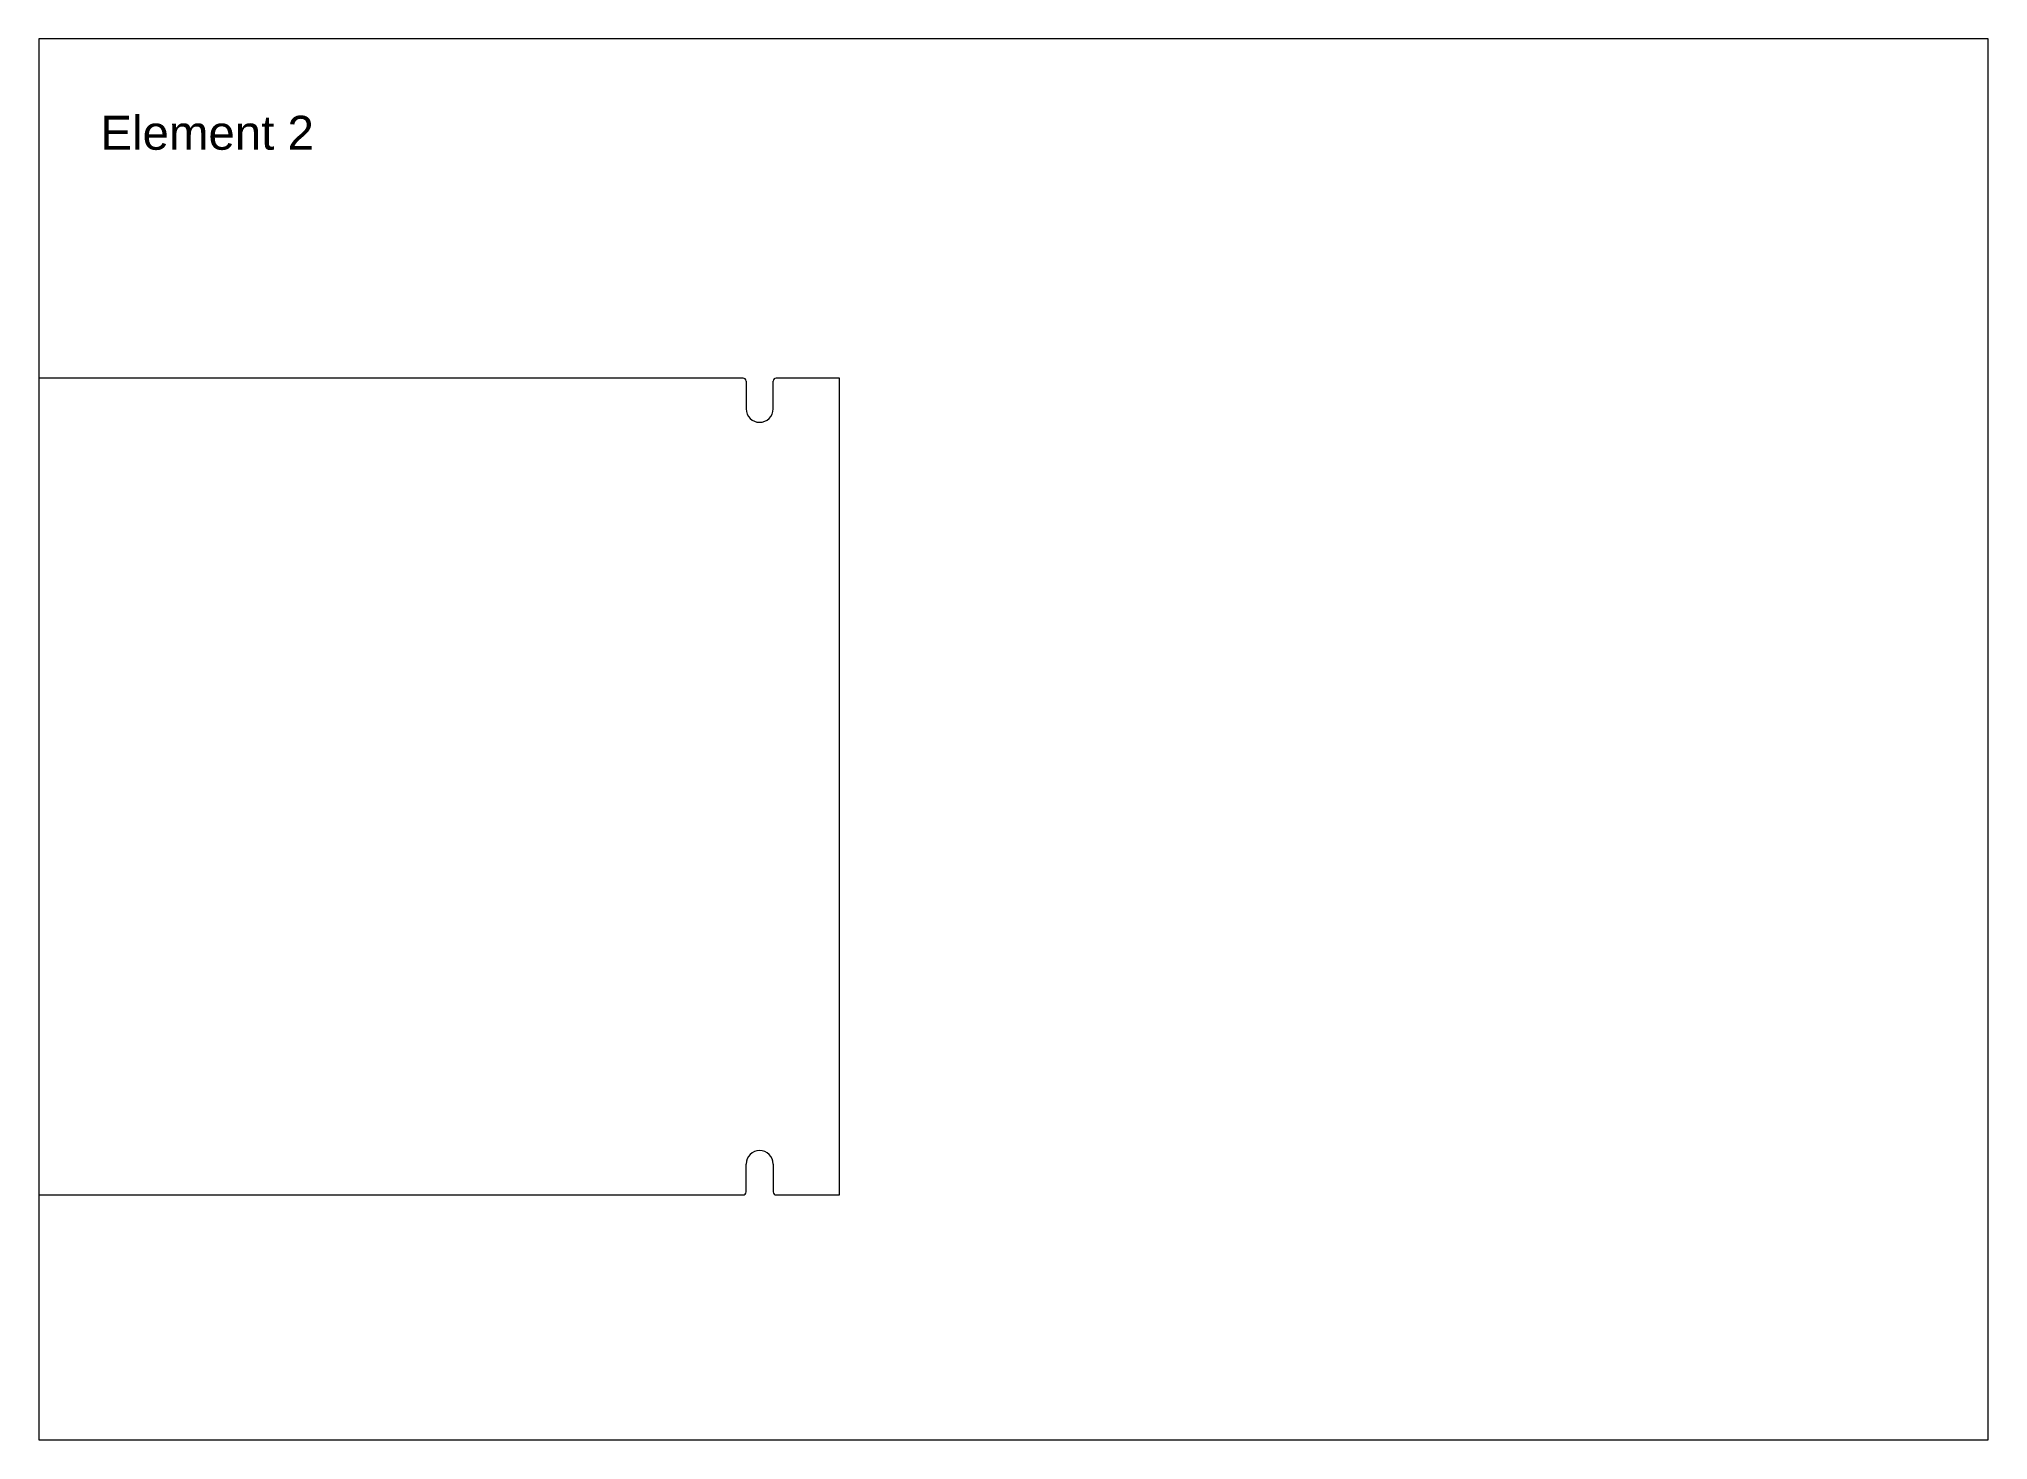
# Paper-space layout 'Element 2' of a CAD drawing. Header units: millimetres. Extents: x -1 to 286, y -2 to 205.
# The model-space entities are those that its viewports show. They can reach past a viewport. Long polylines and large blocks are cut down to what shows.
import ezdxf

# ---------------------------------------------------------------- set-up
doc = ezdxf.new("R2010")
doc.units = ezdxf.units.MM
doc.linetypes.add('JIS_09_08', pattern=[10.75, 8, -0.55, 0.55, -0.55, 0.55, -0.55])
doc.layers.get('0').update_dxf_attribs({"lineweight": 5})
doc.layers.add('aaa', color=7, linetype='Continuous', lineweight=5)
doc.layers.add('Osie', color=122, linetype='JIS_09_08')
doc.styles.get("Standard").update_dxf_attribs({"font": 'Arial Regular.ttf'})

msp = doc.modelspace()

# ---------------------------------------------------------------- linework, layer by layer
at = {"layer": 'aaa'}
for p, q in [((554.55, 133), (399.95, 133)), ((555.05, 132.5), (555.05, 128)), ((559.45, 128), (559.45, 132.5)), ((570.25, 133), (559.95, 133)), ((570.25, 0), (570.25, 133)), ((555.05, 0.5), (555.05, 5.04)), ((559.45, 5.04), (559.45, 0.5)), ((399.95, 0), (554.55, 0)), ((559.95, 0), (570.25, 0))]:
    msp.add_line(p, q, dxfattribs=at)
for centre, radius, start, end in [((554.55, 132.5), 0.5, 0, 90), ((559.95, 132.5), 0.5, 90, 180), ((557.25, 128), 2.2, 180, 0), ((557.25, 5.04), 2.2, 0, 180), ((554.55, 0.5), 0.5, 270, 0), ((559.95, 0.5), 0.5, 180, 270)]:
    msp.add_arc(centre, radius, start, end, dxfattribs=at)

psp = doc.layouts.new('Element 2')

# ---------------------------------------------------------------- texts
psp.add_text('Element 2', height=5).set_placement((7.84, 188.32))

# ---------------------------------------------------------------- viewports
at = {"layer": 'Osie', "view_target_point": (282.25, 108.23)}
psp.add_viewport(center=(142.34, 101.49), size=(287.09, 206.2666), view_center_point=(316.36, -34.07), view_height=228.0989, dxfattribs=at)

doc.saveas('drawing.dxf')
